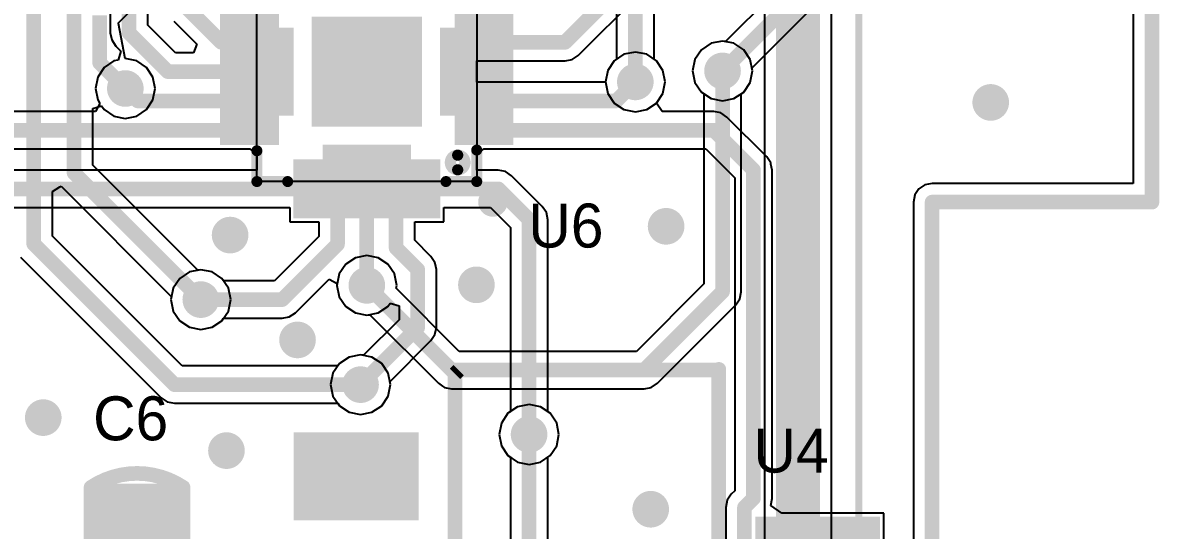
# Model space of a CAD drawing. Extents: x 10.58 to 11.54, y 9.91 to 15.27.
# Drawn here: x 10.928 to 11.539, y 12.465 to 12.738 of the extents above; entities that cross this region are included whole.
import ezdxf

# ---------------------------------------------------------------- set-up
doc = ezdxf.new("R2010")
doc.units = 0
doc.layers.get('0').update_dxf_attribs({"linetype": 'CONTINUOUS'})
for name, color, linetype in [('BOTTOMLAYER', 5, 'CONTINUOUS'), ('KEEPOUTLAYER', 6, 'CONTINUOUS'), ('MULTILAYER', 9, 'CONTINUOUS'), ('TOPLAYER', 1, 'CONTINUOUS'), ('TOPOVERLAY', 2, 'CONTINUOUS'), ('TOPPASTE', 8, 'CONTINUOUS'), ('TOPSOLDER', 216, 'CONTINUOUS'), ('VIAHOLELAYER', 16, 'CONTINUOUS')]:
    doc.layers.add(name, color=color, linetype=linetype)

# ---------------------------------------------------------------- blocks, each defined once
blk = doc.blocks.new('QFN_20_0_4___2')
at = {"layer": 'TOPLAYER'}
for points in [[(-0.027559, 0.051181), (-0.027559, 0.074803), (-0.035433, 0.051181), (-0.035433, 0.074803)], [(-0.011811, 0.043307), (-0.011811, 0.074803), (-0.019685, 0.043307), (-0.019685, 0.074803)], [(0.003937, 0.043307), (0.003937, 0.074803), (-0.003937, 0.043307), (-0.003937, 0.074803)], [(0.019685, 0.043307), (0.019685, 0.074803), (0.011811, 0.043307), (0.011811, 0.074803)], [(0.035433, 0.051181), (0.035433, 0.074803), (0.027559, 0.051181), (0.027559, 0.074803)], [(-0.074803, 0.027559), (-0.051181, 0.027559), (-0.074803, 0.035433), (-0.051181, 0.035433)], [(0.051181, 0.027559), (0.074803, 0.027559), (0.051181, 0.035433), (0.074803, 0.035433)], [(-0.02559, -0.02559), (0.02559, -0.02559), (-0.02559, 0.02559), (0.02559, 0.02559)], [(-0.074803, 0.011811), (-0.043307, 0.011811), (-0.074803, 0.019685), (-0.043307, 0.019685)], [(0.043307, 0.011811), (0.074803, 0.011811), (0.043307, 0.019685), (0.074803, 0.019685)], [(-0.074803, -0.003937), (-0.043307, -0.003937), (-0.074803, 0.003937), (-0.043307, 0.003937)], [(0.043307, -0.003937), (0.074803, -0.003937), (0.043307, 0.003937), (0.074803, 0.003937)], [(-0.074803, -0.019685), (-0.043307, -0.019685), (-0.074803, -0.011811), (-0.043307, -0.011811)], [(0.043307, -0.019685), (0.074803, -0.019685), (0.043307, -0.011811), (0.074803, -0.011811)], [(-0.074803, -0.035433), (-0.051181, -0.035433), (-0.074803, -0.027559), (-0.051181, -0.027559)], [(0.051181, -0.035433), (0.074803, -0.035433), (0.051181, -0.027559), (0.074803, -0.027559)], [(-0.011811, -0.074803), (-0.011811, -0.043307), (-0.019685, -0.074803), (-0.019685, -0.043307)], [(0.003937, -0.074803), (0.003937, -0.043307), (-0.003937, -0.074803), (-0.003937, -0.043307)], [(0.019685, -0.074803), (0.019685, -0.043307), (0.011811, -0.074803), (0.011811, -0.043307)], [(-0.027559, -0.074803), (-0.027559, -0.051181), (-0.035433, -0.074803), (-0.035433, -0.051181)], [(0.035433, -0.074803), (0.035433, -0.051181), (0.027559, -0.074803), (0.027559, -0.051181)]]:
    blk.add_solid(points, dxfattribs=at)
at = {"layer": 'TOPOVERLAY'}
for points, const_width in [([(-0.060532, 0.059055, 1), (-0.057579, 0.059055, 1)], 0.002953), ([(-0.060532, 0.059055, 1), (-0.057579, 0.059055, 1)], 0.002953), ([(-0.043996, 0.059055, 1), (-0.041043, 0.059055, 1)], 0.002953), ([(0.041043, 0.059055, 1), (0.043996, 0.059055, 1)], 0.002953), ([(0.057579, 0.059055, 1), (0.060532, 0.059055, 1)], 0.002953), ([(0.057579, 0.059055, 1), (0.060532, 0.059055, 1)], 0.002953), ([(-0.060532, 0.04252, 1), (-0.057579, 0.04252, 1)], 0.002953), ([(0.057579, 0.04252, 1), (0.060532, 0.04252, 1)], 0.002953), ([(-0.060532, -0.04252, 1), (-0.057579, -0.04252, 1)], 0.002953), ([(-0.044882, -0.048819, 1), (-0.052756, -0.048819, 1)], 0.006), ([(0.057579, -0.04252, 1), (0.060532, -0.04252, 1)], 0.002953), ([(-0.054256, -0.048819, 1), (-0.051256, -0.048819, 1)], 0.003), ([(-0.046382, -0.048819, 1), (-0.043382, -0.048819, 1)], 0.003), ([(-0.066142, -0.067716, 1), (-0.074016, -0.067716, 1)], 0.007874), ([(-0.060532, -0.059055, 1), (-0.057579, -0.059055, 1)], 0.002953), ([(-0.060532, -0.059055, 1), (-0.057579, -0.059055, 1)], 0.002953), ([(-0.043602, -0.059055, 1), (-0.04065, -0.059055, 1)], 0.002953), ([(0.041043, -0.059055, 1), (0.043996, -0.059055, 1)], 0.002953), ([(0.057579, -0.059055, 1), (0.060532, -0.059055, 1)], 0.002953), ([(0.057579, -0.059055, 1), (0.060532, -0.059055, 1)], 0.002953), ([(-0.075984, -0.067716, 1), (-0.072047, -0.067716, 1)], 0.003937), ([(-0.06811, -0.067716, 1), (-0.064173, -0.067716, 1)], 0.003937)]:
    blk.add_lwpolyline(points, format="xyb", close=True, dxfattribs=dict(at, const_width=const_width))
at = {"layer": 'TOPOVERLAY', "const_width": 0.005906}
for points in [[(-0.059055, 0.059055), (-0.04252, 0.059055)], [(-0.059055, 0.059055), (-0.059055, 0.04252)], [(0.04252, 0.059055), (0.059055, 0.059055)], [(0.059055, 0.059055), (0.059055, 0.04252)], [(-0.059055, -0.04252), (-0.059055, -0.059055)], [(0.059055, -0.04252), (0.059055, -0.059055)], [(-0.059055, -0.059055), (-0.042126, -0.059055)], [(0.04252, -0.059055), (0.059055, -0.059055)]]:
    blk.add_lwpolyline(points, dxfattribs=at)
at = {"layer": 'TOPPASTE'}
for points in [[(-0.027559, 0.051181), (-0.027559, 0.074803), (-0.035433, 0.051181), (-0.035433, 0.074803)], [(-0.011811, 0.043307), (-0.011811, 0.074803), (-0.019685, 0.043307), (-0.019685, 0.074803)], [(0.003937, 0.043307), (0.003937, 0.074803), (-0.003937, 0.043307), (-0.003937, 0.074803)], [(0.019685, 0.043307), (0.019685, 0.074803), (0.011811, 0.043307), (0.011811, 0.074803)], [(0.035433, 0.051181), (0.035433, 0.074803), (0.027559, 0.051181), (0.027559, 0.074803)], [(-0.074803, 0.027559), (-0.051181, 0.027559), (-0.074803, 0.035433), (-0.051181, 0.035433)], [(0.051181, 0.027559), (0.074803, 0.027559), (0.051181, 0.035433), (0.074803, 0.035433)], [(-0.02559, -0.02559), (0.02559, -0.02559), (-0.02559, 0.02559), (0.02559, 0.02559)], [(-0.074803, 0.011811), (-0.043307, 0.011811), (-0.074803, 0.019685), (-0.043307, 0.019685)], [(0.043307, 0.011811), (0.074803, 0.011811), (0.043307, 0.019685), (0.074803, 0.019685)], [(-0.074803, -0.003937), (-0.043307, -0.003937), (-0.074803, 0.003937), (-0.043307, 0.003937)], [(0.043307, -0.003937), (0.074803, -0.003937), (0.043307, 0.003937), (0.074803, 0.003937)], [(-0.074803, -0.019685), (-0.043307, -0.019685), (-0.074803, -0.011811), (-0.043307, -0.011811)], [(0.043307, -0.019685), (0.074803, -0.019685), (0.043307, -0.011811), (0.074803, -0.011811)], [(-0.074803, -0.035433), (-0.051181, -0.035433), (-0.074803, -0.027559), (-0.051181, -0.027559)], [(0.051181, -0.035433), (0.074803, -0.035433), (0.051181, -0.027559), (0.074803, -0.027559)], [(-0.011811, -0.074803), (-0.011811, -0.043307), (-0.019685, -0.074803), (-0.019685, -0.043307)], [(0.003937, -0.074803), (0.003937, -0.043307), (-0.003937, -0.074803), (-0.003937, -0.043307)], [(0.019685, -0.074803), (0.019685, -0.043307), (0.011811, -0.074803), (0.011811, -0.043307)], [(-0.027559, -0.074803), (-0.027559, -0.051181), (-0.035433, -0.074803), (-0.035433, -0.051181)], [(0.035433, -0.074803), (0.035433, -0.051181), (0.027559, -0.074803), (0.027559, -0.051181)]]:
    blk.add_solid(points, dxfattribs=at)
at = {"layer": 'TOPSOLDER'}
for points in [[(-0.023559, 0.047181), (-0.023559, 0.078803), (-0.039433, 0.047181), (-0.039433, 0.078803)], [(-0.007811, 0.039307), (-0.007811, 0.078803), (-0.023685, 0.039307), (-0.023685, 0.078803)], [(0.007937, 0.039307), (0.007937, 0.078803), (-0.007937, 0.039307), (-0.007937, 0.078803)], [(0.023685, 0.039307), (0.023685, 0.078803), (0.007811, 0.039307), (0.007811, 0.078803)], [(0.039433, 0.047181), (0.039433, 0.078803), (0.023559, 0.047181), (0.023559, 0.078803)], [(-0.078803, 0.023559), (-0.047181, 0.023559), (-0.078803, 0.039433), (-0.047181, 0.039433)], [(0.047181, 0.023559), (0.078803, 0.023559), (0.047181, 0.039433), (0.078803, 0.039433)], [(-0.02959, -0.02959), (0.02959, -0.02959), (-0.02959, 0.02959), (0.02959, 0.02959)], [(-0.078803, 0.007811), (-0.039307, 0.007811), (-0.078803, 0.023685), (-0.039307, 0.023685)], [(0.039307, 0.007811), (0.078803, 0.007811), (0.039307, 0.023685), (0.078803, 0.023685)], [(-0.078803, -0.007937), (-0.039307, -0.007937), (-0.078803, 0.007937), (-0.039307, 0.007937)], [(0.039307, -0.007937), (0.078803, -0.007937), (0.039307, 0.007937), (0.078803, 0.007937)], [(-0.078803, -0.023685), (-0.039307, -0.023685), (-0.078803, -0.007811), (-0.039307, -0.007811)], [(0.039307, -0.023685), (0.078803, -0.023685), (0.039307, -0.007811), (0.078803, -0.007811)], [(-0.078803, -0.039433), (-0.047181, -0.039433), (-0.078803, -0.023559), (-0.047181, -0.023559)], [(0.047181, -0.039433), (0.078803, -0.039433), (0.047181, -0.023559), (0.078803, -0.023559)], [(-0.007811, -0.078803), (-0.007811, -0.039307), (-0.023685, -0.078803), (-0.023685, -0.039307)], [(0.007937, -0.078803), (0.007937, -0.039307), (-0.007937, -0.078803), (-0.007937, -0.039307)], [(0.023685, -0.078803), (0.023685, -0.039307), (0.007811, -0.078803), (0.007811, -0.039307)], [(-0.023559, -0.078803), (-0.023559, -0.047181), (-0.039433, -0.078803), (-0.039433, -0.047181)], [(0.039433, -0.078803), (0.039433, -0.047181), (0.023559, -0.078803), (0.023559, -0.047181)]]:
    blk.add_solid(points, dxfattribs=at)
blk = doc.blocks.new('SOT_223_4')
at = {"layer": 'TOPLAYER'}
for points in [[(-0.064961, 0.153543), (-0.064961, 0.094488), (0.064961, 0.153543), (0.064961, 0.094488)], [(-0.110236, -0.094488), (-0.110236, -0.153543), (-0.070866, -0.094488), (-0.070866, -0.153543)], [(-0.019685, -0.094488), (-0.019685, -0.153543), (0.019685, -0.094488), (0.019685, -0.153543)], [(0.070866, -0.094488), (0.070866, -0.153543), (0.110236, -0.094488), (0.110236, -0.153543)]]:
    blk.add_solid(points, dxfattribs=at)
at = {"layer": 'TOPOVERLAY', "const_width": 0.007874}
for points in [[(0, 0.070866), (-0.148032, 0.070866)], [(-0.147638, -0.068898), (-0.147638, 0.070472)], [(0.143701, 0.070866), (-0.011417, 0.070866)], [(0.145669, -0.070866), (0.145669, 0.070472)], [(-0.145669, -0.070866), (-0.147638, -0.068898)], [(0.145669, -0.070866), (-0.145669, -0.070866)]]:
    blk.add_lwpolyline(points, dxfattribs=at)
at = {"layer": 'TOPOVERLAY', "const_width": 0.003937}
for points in [[(-0.15, 0.070866, 1), (-0.146063, 0.070866, 1)], [(-0.149606, 0.070472, 1), (-0.145669, 0.070472, 1)], [(-0.013386, 0.070866, 1), (-0.009449, 0.070866, 1)], [(-0.001969, 0.070866, 1), (0.001969, 0.070866, 1)], [(0.141732, 0.070866, 1), (0.145669, 0.070866, 1)], [(0.143701, 0.070472, 1), (0.147638, 0.070472, 1)], [(-0.149606, -0.068898, 1), (-0.145669, -0.068898, 1)], [(-0.149606, -0.068898, 1), (-0.145669, -0.068898, 1)], [(-0.147638, -0.070866, 1), (-0.143701, -0.070866, 1)], [(-0.147638, -0.070866, 1), (-0.143701, -0.070866, 1)], [(0.143701, -0.070866, 1), (0.147638, -0.070866, 1)], [(0.143701, -0.070866, 1), (0.147638, -0.070866, 1)]]:
    blk.add_lwpolyline(points, format="xyb", close=True, dxfattribs=at)
at = {"layer": 'TOPPASTE'}
for points in [[(-0.064961, 0.153543), (-0.064961, 0.094488), (0.064961, 0.153543), (0.064961, 0.094488)], [(-0.110236, -0.094488), (-0.110236, -0.153543), (-0.070866, -0.094488), (-0.070866, -0.153543)], [(-0.019685, -0.094488), (-0.019685, -0.153543), (0.019685, -0.094488), (0.019685, -0.153543)], [(0.070866, -0.094488), (0.070866, -0.153543), (0.110236, -0.094488), (0.110236, -0.153543)]]:
    blk.add_solid(points, dxfattribs=at)
at = {"layer": 'TOPSOLDER'}
for points in [[(-0.068961, 0.157543), (-0.068961, 0.090488), (0.068961, 0.157543), (0.068961, 0.090488)], [(-0.114236, -0.090488), (-0.114236, -0.157543), (-0.066866, -0.090488), (-0.066866, -0.157543)], [(-0.023685, -0.090488), (-0.023685, -0.157543), (0.023685, -0.090488), (0.023685, -0.157543)], [(0.066866, -0.090488), (0.066866, -0.157543), (0.114236, -0.090488), (0.114236, -0.157543)]]:
    blk.add_solid(points, dxfattribs=at)
blk = doc.blocks.new('C_0603_45')
at = {"layer": 'TOPLAYER'}
for points in [[(-0.017717, -0.019685), (-0.017717, 0.019685), (-0.049213, -0.019685), (-0.049213, 0.019685)], [(0.049213, -0.019685), (0.049213, 0.019685), (0.017717, -0.019685), (0.017717, 0.019685)]]:
    blk.add_solid(points, dxfattribs=at)
at = {"layer": 'TOPOVERLAY', "const_width": 0.007874}
for points in [[(-0.051181, -0.024708, -0.302775), (-0.051181, 0.024708)], [(0.051181, 0.024708, -0.302775), (0.051181, -0.024708)]]:
    blk.add_lwpolyline(points, format="xyb", dxfattribs=at)
at = {"layer": 'TOPOVERLAY', "const_width": 0.003937}
for points in [[(-0.05315, 0.024708, 1), (-0.049213, 0.024708, 1)], [(-0.05315, 0.024708, 1), (-0.049213, 0.024708, 1)], [(-0.01378, 0.024708, 1), (-0.009843, 0.024708, 1)], [(0.009843, 0.024708, 1), (0.01378, 0.024708, 1)], [(0.049213, 0.024708, 1), (0.05315, 0.024708, 1)], [(0.049213, 0.024708, 1), (0.05315, 0.024708, 1)], [(-0.05315, -0.024708, 1), (-0.049213, -0.024708, 1)], [(-0.05315, -0.024708, 1), (-0.049213, -0.024708, 1)], [(-0.01378, -0.024708, 1), (-0.009843, -0.024708, 1)], [(0.009843, -0.024708, 1), (0.01378, -0.024708, 1)], [(0.049213, -0.024708, 1), (0.05315, -0.024708, 1)], [(0.049213, -0.024708, 1), (0.05315, -0.024708, 1)]]:
    blk.add_lwpolyline(points, format="xyb", close=True, dxfattribs=at)
at = {"layer": 'TOPOVERLAY', "const_width": 0.007874}
for points in [[(-0.011811, 0.024708), (-0.051181, 0.024708)], [(0.051181, 0.024708), (0.011811, 0.024708)], [(-0.011811, -0.024708), (-0.051181, -0.024708)], [(0.051181, -0.024708), (0.011811, -0.024708)]]:
    blk.add_lwpolyline(points, dxfattribs=at)
at = {"layer": 'TOPPASTE'}
for points in [[(-0.017717, -0.019685), (-0.017717, 0.019685), (-0.049213, -0.019685), (-0.049213, 0.019685)], [(0.049213, -0.019685), (0.049213, 0.019685), (0.017717, -0.019685), (0.017717, 0.019685)]]:
    blk.add_solid(points, dxfattribs=at)
at = {"layer": 'TOPSOLDER'}
for points in [[(-0.013717, -0.023685), (-0.013717, 0.023685), (-0.053213, -0.023685), (-0.053213, 0.023685)], [(0.053213, -0.023685), (0.053213, 0.023685), (0.013717, -0.023685), (0.013717, 0.023685)]]:
    blk.add_solid(points, dxfattribs=at)

msp = doc.modelspace()

# ---------------------------------------------------------------- linework, layer by layer
at = {"layer": 'BOTTOMLAYER'}
for p, q in [((11.525096, 14.637282), (11.525096, 12.651505)), ((11.326909, 12.893566), (11.326909, 12.349487)), ((11.363037, 12.299345), (11.363037, 12.893566)), ((11.247536, 12.835142), (11.247536, 12.718272)), ((11.267607, 12.718272), (11.267607, 12.835142)), ((10.979811, 12.737708), (10.994799, 12.752695)), ((10.979811, 12.737378), (10.979811, 12.737708)), ((10.983556, 12.718551), (10.979811, 12.737378)), ((11.298277, 12.726777), (11.293068, 12.723297)), ((11.304422, 12.728), (11.298277, 12.726777)), ((11.310566, 12.726777), (11.304422, 12.728)), ((11.315776, 12.723297), (11.310566, 12.726777)), ((11.293068, 12.723297), (11.289587, 12.718088)), ((11.319256, 12.718088), (11.315776, 12.723297)), ((10.9897, 12.717329), (10.983556, 12.718551)), ((10.994909, 12.713848), (10.9897, 12.717329)), ((10.99839, 12.708639), (10.994909, 12.713848)), ((11.246218, 12.717391), (11.242737, 12.712182)), ((11.247536, 12.718272), (11.246218, 12.717391)), ((11.268925, 12.717391), (11.267607, 12.718272)), ((11.272406, 12.712182), (11.268925, 12.717391)), ((11.289587, 12.718088), (11.288365, 12.711943)), ((11.320478, 12.711943), (11.319256, 12.718088)), ((10.999612, 12.702494), (10.99839, 12.708639)), ((11.242737, 12.712182), (11.241515, 12.706038)), ((11.273628, 12.706038), (11.272406, 12.712182)), ((11.288365, 12.711943), (11.289587, 12.705799)), ((11.319256, 12.705799), (11.320478, 12.711943)), ((10.99839, 12.69635), (10.999612, 12.702494)), ((11.241515, 12.706038), (11.242737, 12.699893)), ((11.272406, 12.699893), (11.273628, 12.706038)), ((11.289587, 12.705799), (11.293068, 12.700589)), ((11.315776, 12.700589), (11.319256, 12.705799)), ((10.994909, 12.691141), (10.99839, 12.69635)), ((11.242737, 12.699893), (11.246218, 12.694684)), ((11.268925, 12.694684), (11.272406, 12.699893)), ((11.293068, 12.700589), (11.294386, 12.699708)), ((11.294386, 12.699708), (11.294386, 12.597521)), ((11.314457, 12.699708), (11.315776, 12.700589)), ((11.314457, 12.593364), (11.314457, 12.699708)), ((10.966032, 12.691762), (10.970817, 12.693214)), ((10.966032, 12.661375), (10.966032, 12.691762)), ((10.970817, 12.693214), (10.972202, 12.691141)), ((10.972202, 12.691141), (10.977411, 12.68766)), ((10.9897, 12.68766), (10.994909, 12.691141)), ((11.246218, 12.694684), (11.251427, 12.691203)), ((11.251427, 12.691203), (11.257571, 12.689981)), ((11.257571, 12.689981), (11.263716, 12.691203)), ((11.263716, 12.691203), (11.268925, 12.694684)), ((10.977411, 12.68766), (10.983556, 12.686438)), ((10.983556, 12.686438), (10.9897, 12.68766)), ((11.022552, 12.604856), (10.966032, 12.661375)), ((10.944378, 12.647101), (10.94836, 12.649761)), ((10.944378, 12.623186), (10.944378, 12.647101)), ((10.94836, 12.649761), (10.948998, 12.650025)), ((10.948998, 12.650025), (11.00836, 12.590664)), ((11.409925, 12.648565), (11.407749, 12.64531)), ((11.41318, 12.650741), (11.409925, 12.648565)), ((11.417021, 12.651505), (11.41318, 12.650741)), ((11.525096, 12.651505), (11.417021, 12.651505)), ((11.407749, 12.64531), (11.406985, 12.641469)), ((11.406985, 12.641469), (11.406985, 10.706622)), ((11.01409, 12.553475), (10.944378, 12.623186)), ((10.927247, 12.611934), (11.002838, 12.536343)), ((11.107159, 12.611596), (11.10195, 12.608116)), ((11.113304, 12.612819), (11.107159, 12.611596)), ((11.119448, 12.611596), (11.113304, 12.612819)), ((11.124657, 12.608116), (11.119448, 12.611596)), ((11.024107, 12.605165), (11.022552, 12.604856)), ((11.030251, 12.603943), (11.024107, 12.605165)), ((11.03546, 12.600462), (11.030251, 12.603943)), ((11.10195, 12.608116), (11.098469, 12.602907)), ((11.128138, 12.602907), (11.124657, 12.608116)), ((11.038941, 12.595253), (11.03546, 12.600462)), ((11.098469, 12.602907), (11.097247, 12.596762)), ((11.12936, 12.596762), (11.128138, 12.602907)), ((11.294386, 12.597521), (11.258139, 12.561274)), ((11.040163, 12.589109), (11.038941, 12.595253)), ((11.097247, 12.596762), (11.098469, 12.590618)), ((11.129051, 12.595207), (11.12936, 12.596762)), ((11.162984, 12.561274), (11.129051, 12.595207)), ((11.313693, 12.589524), (11.314457, 12.593364)), ((11.314457, 12.593364), (11.314457, 12.593364)), ((11.314457, 12.593364), (11.314457, 12.593364)), ((11.314457, 12.593364), (11.314457, 12.593364)), ((11.00836, 12.590664), (11.00805, 12.589109)), ((11.00805, 12.589109), (11.009272, 12.582964)), ((11.038941, 12.582964), (11.040163, 12.589109)), ((11.098469, 12.590618), (11.10195, 12.585408)), ((11.10195, 12.585408), (11.107159, 12.581928)), ((11.269392, 12.544142), (11.311518, 12.586268)), ((11.311518, 12.586268), (11.313693, 12.589524)), ((11.009272, 12.582964), (11.012753, 12.577755)), ((11.03546, 12.577755), (11.038941, 12.582964)), ((11.107159, 12.581928), (11.113304, 12.580706)), ((11.113304, 12.580706), (11.114859, 12.581015)), ((11.114859, 12.581015), (11.151731, 12.544142)), ((11.012753, 12.577755), (11.017962, 12.574274)), ((11.017962, 12.574274), (11.024107, 12.573052)), ((11.024107, 12.573052), (11.030251, 12.574274)), ((11.030251, 12.574274), (11.03546, 12.577755)), ((11.258139, 12.561274), (11.162984, 12.561274)), ((11.09858, 12.554793), (11.097699, 12.553475)), ((11.103789, 12.558274), (11.09858, 12.554793)), ((11.109934, 12.559496), (11.103789, 12.558274)), ((11.116078, 12.558274), (11.109934, 12.559496)), ((11.121287, 12.554793), (11.116078, 12.558274)), ((11.124768, 12.549584), (11.121287, 12.554793)), ((11.097699, 12.553475), (11.01409, 12.553475)), ((11.12599, 12.543439), (11.124768, 12.549584)), ((11.124768, 12.537295), (11.12599, 12.543439)), ((11.151731, 12.544142), (11.153907, 12.542689)), ((11.153907, 12.542689), (11.154987, 12.541967)), ((11.266136, 12.541967), (11.269392, 12.544142)), ((11.002838, 12.536343), (11.006093, 12.534168)), ((11.121287, 12.532086), (11.124768, 12.537295)), ((11.154987, 12.541967), (11.158827, 12.541203)), ((11.158827, 12.541203), (11.262296, 12.541203)), ((11.262296, 12.541203), (11.266136, 12.541967)), ((11.006093, 12.534168), (11.009934, 12.533404)), ((11.009934, 12.533404), (11.097699, 12.533404)), ((11.097699, 12.533404), (11.09858, 12.532086)), ((11.09858, 12.532086), (11.103789, 12.528605)), ((11.116078, 12.528605), (11.121287, 12.532086)), ((11.19434, 12.531502), (11.189131, 12.528021)), ((11.200485, 12.532724), (11.19434, 12.531502)), ((11.206629, 12.531502), (11.200485, 12.532724)), ((11.211839, 12.528021), (11.206629, 12.531502)), ((11.103789, 12.528605), (11.109934, 12.527383)), ((11.109934, 12.527383), (11.116078, 12.528605)), ((11.189131, 12.528021), (11.18565, 12.522812)), ((11.215319, 12.522812), (11.211839, 12.528021)), ((11.18565, 12.522812), (11.184428, 12.516668)), ((11.216541, 12.516668), (11.215319, 12.522812)), ((11.184428, 12.516668), (11.18565, 12.510523)), ((11.215319, 12.510523), (11.216541, 12.516668)), ((11.18565, 12.510523), (11.189131, 12.505314)), ((11.211839, 12.505314), (11.215319, 12.510523)), ((11.189131, 12.505314), (11.190449, 12.504433)), ((11.190449, 12.504433), (11.190449, 12.359975)), ((11.21052, 12.504433), (11.211839, 12.505314)), ((11.21052, 12.364131), (11.21052, 12.504433))]:
    msp.add_line(p, q, dxfattribs=at)
for points, const_width in [([(10.934343, 12.61903), (10.934343, 14.439108)], 0.007874), ([(10.955997, 12.657219), (10.955997, 13.673754)], 0.007874), ([(11.344973, 12.299345), (11.344973, 12.905507)], 0.023622), ([(11.257571, 12.706038), (11.257571, 12.847376)], 0.007874), ([(10.969776, 12.716274), (10.969776, 12.741864)], 0.007874), ([(10.969776, 12.716274), (10.983556, 12.702494)], 0.007874), ([(11.304422, 12.593364), (11.304422, 12.711943)], 0.007874), ([(10.955997, 12.657219), (11.024107, 12.589109)], 0.007874), ([(10.934343, 12.61903), (11.009934, 12.543439)], 0.007874), ([(11.113304, 12.596762), (11.158827, 12.551238)], 0.007874), ([(11.262296, 12.551238), (11.304422, 12.593364)], 0.007874), ([(11.158827, 12.551238), (11.262296, 12.551238)], 0.007874), ([(11.009934, 12.543439), (11.109934, 12.543439)], 0.007874), ([(11.200485, 12.359975), (11.200485, 12.516668)], 0.007874)]:
    msp.add_lwpolyline(points, dxfattribs=dict(at, const_width=const_width))
for points, const_width in [([(11.094776, 12.724935, 1), (11.104619, 12.724935, 1)], 0.009843), ([(11.120367, 12.724935, 1), (11.130209, 12.724935, 1)], 0.009843), ([(10.967808, 12.716274, 1), (10.971745, 12.716274, 1)], 0.003937), ([(10.967808, 12.716274, 1), (10.971745, 12.716274, 1)], 0.003937), ([(11.299501, 12.711943, 1), (11.309343, 12.711943, 1)], 0.009843), ([(11.25265, 12.706038, 1), (11.262493, 12.706038, 1)], 0.009843), ([(11.302453, 12.711943, 1), (11.30639, 12.711943, 1)], 0.003937), ([(10.978635, 12.702494, 1), (10.988477, 12.702494, 1)], 0.009843), ([(11.094776, 12.698164, 1), (11.104619, 12.698164, 1)], 0.009843), ([(11.120367, 12.698164, 1), (11.130209, 12.698164, 1)], 0.009843), ([(11.255603, 12.706038, 1), (11.25954, 12.706038, 1)], 0.003937), ([(10.981587, 12.702494, 1), (10.985524, 12.702494, 1)], 0.003937), ([(11.443595, 12.695014, 1), (11.453437, 12.695014, 1)], 0.009843), ([(10.954028, 12.657219, 1), (10.957965, 12.657219, 1)], 0.003937), ([(10.954028, 12.657219, 1), (10.957965, 12.657219, 1)], 0.003937), ([(11.269186, 12.628479, 1), (11.279028, 12.628479, 1)], 0.009843), ([(11.034934, 12.623754, 1), (11.044776, 12.623754, 1)], 0.009843), ([(10.932375, 12.61903, 1), (10.936312, 12.61903, 1)], 0.003937), ([(10.932375, 12.61903, 1), (10.936312, 12.61903, 1)], 0.003937), ([(11.108382, 12.596762, 1), (11.118225, 12.596762, 1)], 0.009843), ([(11.167276, 12.597042, 1), (11.177119, 12.597042, 1)], 0.009843), ([(11.019186, 12.589109, 1), (11.029028, 12.589109, 1)], 0.009843), ([(11.111335, 12.596762, 1), (11.115272, 12.596762, 1)], 0.003937), ([(11.022138, 12.589109, 1), (11.026075, 12.589109, 1)], 0.003937), ([(11.302453, 12.593364, 1), (11.30639, 12.593364, 1)], 0.003937), ([(11.302453, 12.593364, 1), (11.30639, 12.593364, 1)], 0.003937), ([(11.071154, 12.567455, 1), (11.080996, 12.567455, 1)], 0.009843), ([(11.156859, 12.551238, 1), (11.160796, 12.551238, 1)], 0.003937), ([(11.156859, 12.551238, 1), (11.160796, 12.551238, 1)], 0.003937), ([(11.260327, 12.551238, 1), (11.264264, 12.551238, 1)], 0.003937), ([(11.260327, 12.551238, 1), (11.264264, 12.551238, 1)], 0.003937), ([(11.105012, 12.543439, 1), (11.114855, 12.543439, 1)], 0.009843), ([(11.007965, 12.543439, 1), (11.011902, 12.543439, 1)], 0.003937), ([(11.007965, 12.543439, 1), (11.011902, 12.543439, 1)], 0.003937), ([(11.107965, 12.543439, 1), (11.111902, 12.543439, 1)], 0.003937), ([(10.93454, 12.525723, 1), (10.944382, 12.525723, 1)], 0.009843), ([(11.195564, 12.516668, 1), (11.205406, 12.516668, 1)], 0.009843), ([(11.198516, 12.516668, 1), (11.202453, 12.516668, 1)], 0.003937), ([(11.032965, 12.508006, 1), (11.042808, 12.508006, 1)], 0.009843), ([(11.260918, 12.47651, 1), (11.27076, 12.47651, 1)], 0.009843)]:
    msp.add_lwpolyline(points, format="xyb", close=True, dxfattribs=dict(at, const_width=const_width))
at = {"layer": 'KEEPOUTLAYER', "const_width": 0.007874}
for points in [[(11.535131, 12.641469), (11.535131, 15.102101)], [(11.417021, 10.696586), (11.417021, 12.641469)], [(11.417021, 12.641469), (11.535131, 12.641469)]]:
    msp.add_lwpolyline(points, dxfattribs=at)
at = {"layer": 'KEEPOUTLAYER', "const_width": 0.003937}
for points in [[(11.415052, 12.641469, 1), (11.418989, 12.641469, 1)], [(11.415052, 12.641469, 1), (11.418989, 12.641469, 1)], [(11.533162, 12.641469, 1), (11.537099, 12.641469, 1)], [(11.533162, 12.641469, 1), (11.537099, 12.641469, 1)]]:
    msp.add_lwpolyline(points, format="xyb", close=True, dxfattribs=at)
at = {"layer": 'MULTILAYER', "const_width": 0.009843}
for points in [[(11.094776, 12.724935, 1), (11.104619, 12.724935, 1)], [(11.120367, 12.724935, 1), (11.130209, 12.724935, 1)], [(11.299501, 12.711943, 1), (11.309343, 12.711943, 1)], [(11.25265, 12.706038, 1), (11.262493, 12.706038, 1)], [(10.978635, 12.702494, 1), (10.988477, 12.702494, 1)], [(11.094776, 12.698164, 1), (11.104619, 12.698164, 1)], [(11.120367, 12.698164, 1), (11.130209, 12.698164, 1)], [(11.443595, 12.695014, 1), (11.453437, 12.695014, 1)], [(11.269186, 12.628479, 1), (11.279028, 12.628479, 1)], [(11.034934, 12.623754, 1), (11.044776, 12.623754, 1)], [(11.108382, 12.596762, 1), (11.118225, 12.596762, 1)], [(11.167276, 12.597042, 1), (11.177119, 12.597042, 1)], [(11.019186, 12.589109, 1), (11.029028, 12.589109, 1)], [(11.071154, 12.567455, 1), (11.080996, 12.567455, 1)], [(11.105012, 12.543439, 1), (11.114855, 12.543439, 1)], [(10.93454, 12.525723, 1), (10.944382, 12.525723, 1)], [(11.195564, 12.516668, 1), (11.205406, 12.516668, 1)], [(11.032965, 12.508006, 1), (11.042808, 12.508006, 1)], [(11.260918, 12.47651, 1), (11.27076, 12.47651, 1)]]:
    msp.add_lwpolyline(points, format="xyb", close=True, dxfattribs=at)
at = {"layer": 'TOPLAYER'}
for p, q in [((11.525096, 14.637282), (11.525096, 12.651505)), ((11.226893, 12.720222), (11.369602, 12.862931)), ((10.975489, 12.822937), (10.975489, 12.732416)), ((10.99556, 12.736572), (10.99556, 12.822937)), ((11.390843, 12.812556), (11.305977, 12.72769)), ((11.320169, 12.713498), (11.407974, 12.801304)), ((11.054248, 12.652515), (11.054248, 12.770625)), ((11.172359, 12.770625), (11.172359, 12.652515)), ((11.009531, 12.738705), (11.022011, 12.726225)), ((10.975489, 12.732416), (10.976253, 12.728575)), ((11.010527, 12.721605), (10.99556, 12.736572)), ((10.976253, 12.728575), (10.978428, 12.725319)), ((11.022011, 12.726225), (11.020098, 12.721605)), ((11.298277, 12.726777), (11.293068, 12.723297)), ((11.304422, 12.728), (11.298277, 12.726777)), ((11.305977, 12.72769), (11.304422, 12.728)), ((10.978428, 12.725319), (10.981174, 12.722573)), ((10.981174, 12.722573), (10.979723, 12.717788)), ((11.020098, 12.721605), (11.010527, 12.721605)), ((11.223637, 12.718046), (11.226893, 12.720222)), ((11.251427, 12.720872), (11.246218, 12.717391)), ((11.257571, 12.722094), (11.251427, 12.720872)), ((11.263716, 12.720872), (11.257571, 12.722094)), ((11.268925, 12.717391), (11.263716, 12.720872)), ((11.293068, 12.723297), (11.289587, 12.718088)), ((10.972202, 12.713848), (10.968721, 12.708639)), ((10.977411, 12.717329), (10.972202, 12.713848)), ((10.979723, 12.717788), (10.977411, 12.717329)), ((11.172359, 12.705857), (11.172359, 12.717283)), ((11.172359, 12.717283), (11.219797, 12.717283)), ((11.219797, 12.717283), (11.223637, 12.718046)), ((11.246218, 12.717391), (11.242737, 12.712182)), ((11.272406, 12.712182), (11.268925, 12.717391)), ((11.289587, 12.718088), (11.288365, 12.711943)), ((11.320478, 12.711943), (11.320169, 12.713498)), ((10.968721, 12.708639), (10.967499, 12.702494)), ((11.242737, 12.712182), (11.241515, 12.706038)), ((11.273628, 12.706038), (11.272406, 12.712182)), ((11.288365, 12.711943), (11.289587, 12.705799)), ((11.319256, 12.705799), (11.320478, 12.711943)), ((10.967499, 12.702494), (10.968721, 12.69635)), ((11.241367, 12.705857), (11.172359, 12.705857)), ((11.241515, 12.706038), (11.241367, 12.705857)), ((11.272406, 12.699893), (11.273628, 12.706038)), ((11.289587, 12.705799), (11.293068, 12.700589)), ((11.315776, 12.700589), (11.319256, 12.705799)), ((10.968721, 12.69635), (10.969945, 12.694519)), ((11.268925, 12.694684), (11.272406, 12.699893)), ((11.293068, 12.700589), (11.298277, 12.697109)), ((11.298277, 12.697109), (11.304422, 12.695887)), ((11.304422, 12.695887), (11.310566, 12.697109)), ((11.310566, 12.697109), (11.315776, 12.700589)), ((10.967588, 12.690109), (10.909345, 12.690109)), ((10.969945, 12.694519), (10.967588, 12.690109)), ((11.271982, 12.690109), (11.268925, 12.694684)), ((11.299677, 12.690109), (11.271982, 12.690109)), ((11.303517, 12.689345), (11.299677, 12.690109)), ((11.306773, 12.68717), (11.303517, 12.689345)), ((11.328133, 12.66581), (11.306773, 12.68717)), ((10.905189, 12.670039), (11.050311, 12.670039)), ((11.050311, 12.670039), (11.050383, 12.670053)), ((11.050383, 12.670053), (11.054248, 12.666881)), ((11.054248, 12.666881), (11.054248, 12.658613)), ((11.172359, 12.666881), (11.176224, 12.670053)), ((11.172359, 12.658613), (11.172359, 12.666881)), ((11.176224, 12.670053), (11.176296, 12.670039)), ((11.176296, 12.670039), (11.29552, 12.670039)), ((11.29552, 12.670039), (11.311001, 12.654557)), ((11.330308, 12.662554), (11.328133, 12.66581)), ((11.054248, 12.658613), (10.893204, 12.658613)), ((11.183929, 12.658613), (11.172359, 12.658613)), ((11.187769, 12.657849), (11.183929, 12.658613)), ((11.330435, 12.661917), (11.330308, 12.662554)), ((11.331072, 12.658714), (11.330435, 12.661917)), ((11.331072, 12.482303), (11.331072, 12.658714)), ((11.172359, 12.652515), (11.054248, 12.652515)), ((11.191025, 12.655674), (11.187769, 12.657849)), ((11.207581, 12.639118), (11.191025, 12.655674)), ((11.311001, 12.654557), (11.311001, 12.48646)), ((11.409925, 12.648565), (11.407749, 12.64531)), ((11.41318, 12.650741), (11.409925, 12.648565)), ((11.417021, 12.651505), (11.41318, 12.650741)), ((11.525096, 12.651505), (11.417021, 12.651505)), ((11.407749, 12.64531), (11.406985, 12.641469)), ((11.406985, 12.641469), (11.406985, 10.706622)), ((10.889047, 12.638542), (11.071965, 12.638542)), ((11.071965, 12.638542), (11.071965, 12.630861)), ((11.154642, 12.630861), (11.154642, 12.638542)), ((11.154642, 12.638542), (11.179772, 12.638542)), ((11.179772, 12.638542), (11.190449, 12.627865)), ((11.209756, 12.635862), (11.207581, 12.639118)), ((11.21052, 12.632022), (11.209756, 12.635862)), ((11.071965, 12.630861), (11.08752, 12.630861)), ((11.08752, 12.630861), (11.08752, 12.623013)), ((11.139087, 12.620998), (11.139087, 12.630861)), ((11.139087, 12.630861), (11.154642, 12.630861)), ((11.21052, 12.528902), (11.21052, 12.632022)), ((11.21052, 12.632022), (11.21052, 12.632022)), ((11.21052, 12.632022), (11.21052, 12.632022)), ((11.21052, 12.632022), (11.21052, 12.632022)), ((11.21052, 12.632022), (11.21052, 12.632022)), ((11.21052, 12.632022), (11.21052, 12.632022)), ((11.08752, 12.623013), (11.063651, 12.599144)), ((11.190449, 12.627865), (11.190449, 12.528902)), ((11.147738, 12.612346), (11.139087, 12.620998)), ((11.149914, 12.609091), (11.147738, 12.612346)), ((11.017962, 12.603943), (11.012753, 12.600462)), ((11.024107, 12.605165), (11.017962, 12.603943)), ((11.030251, 12.603943), (11.024107, 12.605165)), ((11.03546, 12.600462), (11.030251, 12.603943)), ((11.15004, 12.608453), (11.149914, 12.609091)), ((11.150678, 12.60525), (11.15004, 12.608453)), ((11.150678, 12.574148), (11.150678, 12.60525)), ((11.012753, 12.600462), (11.009272, 12.595253)), ((11.036341, 12.599144), (11.03546, 12.600462)), ((11.063651, 12.599144), (11.036341, 12.599144)), ((11.074904, 12.582012), (11.093043, 12.600152)), ((11.093043, 12.600152), (11.097452, 12.597795)), ((11.097452, 12.597795), (11.097247, 12.596762)), ((11.009272, 12.595253), (11.00805, 12.589109)), ((11.097247, 12.596762), (11.098469, 12.590618)), ((11.00805, 12.589109), (11.009272, 12.582964)), ((11.098469, 12.590618), (11.10195, 12.585408)), ((11.10195, 12.585408), (11.107159, 12.581928)), ((11.119448, 12.581928), (11.124657, 12.585408)), ((11.124657, 12.585408), (11.125822, 12.587152)), ((11.125822, 12.587152), (11.130607, 12.5857)), ((11.130607, 12.5857), (11.130607, 12.578305)), ((11.009272, 12.582964), (11.012753, 12.577755)), ((11.067808, 12.579073), (11.071648, 12.579837)), ((11.071648, 12.579837), (11.074904, 12.582012)), ((11.107159, 12.581928), (11.113304, 12.580706)), ((11.113304, 12.580706), (11.119448, 12.581928)), ((11.012753, 12.577755), (11.017962, 12.574274)), ((11.017962, 12.574274), (11.024107, 12.573052)), ((11.024107, 12.573052), (11.030251, 12.574274)), ((11.030251, 12.574274), (11.03546, 12.577755)), ((11.03546, 12.577755), (11.036341, 12.579073)), ((11.036341, 12.579073), (11.067808, 12.579073)), ((11.130607, 12.578305), (11.111489, 12.559186)), ((11.149914, 12.570308), (11.150678, 12.574148)), ((11.150678, 12.574148), (11.150678, 12.574148)), ((11.150678, 12.574148), (11.150678, 12.574148)), ((11.150678, 12.574148), (11.150678, 12.574148)), ((11.125681, 12.544994), (11.147738, 12.567052)), ((11.147738, 12.567052), (11.149914, 12.570308)), ((11.09858, 12.554793), (11.095099, 12.549584)), ((11.103789, 12.558274), (11.09858, 12.554793)), ((11.109934, 12.559496), (11.103789, 12.558274)), ((11.111489, 12.559186), (11.109934, 12.559496)), ((11.095099, 12.549584), (11.093877, 12.543439)), ((11.093877, 12.543439), (11.095099, 12.537295)), ((11.124768, 12.537295), (11.12599, 12.543439)), ((11.12599, 12.543439), (11.125681, 12.544994)), ((11.095099, 12.537295), (11.09858, 12.532086)), ((11.121287, 12.532086), (11.124768, 12.537295)), ((11.09858, 12.532086), (11.103789, 12.528605)), ((11.116078, 12.528605), (11.121287, 12.532086)), ((11.103789, 12.528605), (11.109934, 12.527383)), ((11.109934, 12.527383), (11.116078, 12.528605)), ((11.189131, 12.528021), (11.18565, 12.522812)), ((11.190449, 12.528902), (11.189131, 12.528021)), ((11.211839, 12.528021), (11.21052, 12.528902)), ((11.215319, 12.522812), (11.211839, 12.528021)), ((11.18565, 12.522812), (11.184428, 12.516668)), ((11.216541, 12.516668), (11.215319, 12.522812)), ((11.184428, 12.516668), (11.18565, 12.510523)), ((11.215319, 12.510523), (11.216541, 12.516668)), ((11.18565, 12.510523), (11.189131, 12.505314)), ((11.211839, 12.505314), (11.215319, 12.510523)), ((11.189131, 12.505314), (11.19434, 12.501833)), ((11.19434, 12.501833), (11.200485, 12.500611)), ((11.200485, 12.500611), (11.206629, 12.501833)), ((11.206629, 12.501833), (11.211839, 12.505314)), ((11.309108, 12.484566), (11.306933, 12.481311)), ((11.311001, 12.48646), (11.309108, 12.484566)), ((11.330308, 12.478463), (11.331072, 12.482303)), ((11.306933, 12.481311), (11.306169, 12.477471)), ((11.306169, 12.477471), (11.306169, 12.477471)), ((11.306169, 12.477471), (11.306169, 12.477471)), ((11.306169, 12.477471), (11.306169, 12.477471)), ((11.306169, 12.477471), (11.306169, 12.477471)), ((11.306169, 12.477471), (11.306169, 12.157186)), ((11.336289, 12.474467), (11.330308, 12.478463)), ((11.391008, 12.474467), (11.336289, 12.474467)), ((11.391008, 12.332735), (11.391008, 12.474467))]:
    msp.add_line(p, q, dxfattribs=at)
at = {"layer": 'TOPLAYER', "const_width": 0.007874}
for points in [[(11.219797, 12.727318), (11.365445, 12.872967)], [(10.985524, 12.732416), (10.985524, 12.835171)], [(11.304422, 12.711943), (11.400878, 12.8084)], [(11.016626, 12.745801), (11.03511, 12.727318)], [(10.985524, 12.732416), (11.00637, 12.71157)], [(11.03511, 12.727318), (11.054248, 12.727318)], [(11.172359, 12.727318), (11.219797, 12.727318)], [(11.00637, 12.71157), (11.054248, 12.71157)], [(11.247356, 12.695822), (11.257571, 12.706038)], [(10.983556, 12.702494), (10.990228, 12.695822)], [(10.990228, 12.695822), (11.054248, 12.695822)], [(11.172359, 12.695822), (11.247356, 12.695822)], [(10.905189, 12.680074), (11.050311, 12.680074)], [(11.176296, 12.680074), (11.299677, 12.680074)], [(11.299677, 12.680074), (11.321037, 12.658714)], [(11.321037, 12.482303), (11.321037, 12.658714)], [(10.889047, 12.648578), (11.081808, 12.648578)], [(11.097556, 12.618856), (11.097556, 12.652515)], [(11.113304, 12.596762), (11.113304, 12.652515)], [(11.129052, 12.616841), (11.129052, 12.652515)], [(11.1448, 12.648578), (11.183929, 12.648578)], [(11.183929, 12.648578), (11.200485, 12.632022)], [(11.200485, 12.516668), (11.200485, 12.632022)], [(11.067808, 12.589109), (11.097556, 12.618856)], [(11.129052, 12.616841), (11.140642, 12.60525)], [(11.140642, 12.574148), (11.140642, 12.60525)], [(11.024107, 12.589109), (11.067808, 12.589109)], [(11.109934, 12.543439), (11.140642, 12.574148)], [(11.316204, 12.477471), (11.321037, 12.482303)], [(11.316204, 12.142333), (11.316204, 12.477471)]]:
    msp.add_lwpolyline(points, dxfattribs=at)
at = {"layer": 'TOPLAYER'}
for points, const_width in [([(10.983556, 12.732416, 1), (10.987493, 12.732416, 1)], 0.003937), ([(10.983556, 12.732416, 1), (10.987493, 12.732416, 1)], 0.003937), ([(11.094776, 12.724935, 1), (11.104619, 12.724935, 1)], 0.009843), ([(11.120367, 12.724935, 1), (11.130209, 12.724935, 1)], 0.009843), ([(11.033141, 12.727318, 1), (11.037078, 12.727318, 1)], 0.003937), ([(11.033141, 12.727318, 1), (11.037078, 12.727318, 1)], 0.003937), ([(11.05228, 12.727318, 1), (11.056217, 12.727318, 1)], 0.003937), ([(11.17039, 12.727318, 1), (11.174327, 12.727318, 1)], 0.003937), ([(11.217828, 12.727318, 1), (11.221765, 12.727318, 1)], 0.003937), ([(11.217828, 12.727318, 1), (11.221765, 12.727318, 1)], 0.003937), ([(11.299501, 12.711943, 1), (11.309343, 12.711943, 1)], 0.009843), ([(11.004401, 12.71157, 1), (11.008338, 12.71157, 1)], 0.003937), ([(11.004401, 12.71157, 1), (11.008338, 12.71157, 1)], 0.003937), ([(11.05228, 12.71157, 1), (11.056217, 12.71157, 1)], 0.003937), ([(11.25265, 12.706038, 1), (11.262493, 12.706038, 1)], 0.009843), ([(11.302453, 12.711943, 1), (11.30639, 12.711943, 1)], 0.003937), ([(10.978635, 12.702494, 1), (10.988477, 12.702494, 1)], 0.009843), ([(11.094776, 12.698164, 1), (11.104619, 12.698164, 1)], 0.009843), ([(11.120367, 12.698164, 1), (11.130209, 12.698164, 1)], 0.009843), ([(11.255603, 12.706038, 1), (11.25954, 12.706038, 1)], 0.003937), ([(10.981587, 12.702494, 1), (10.985524, 12.702494, 1)], 0.003937), ([(11.443595, 12.695014, 1), (11.453437, 12.695014, 1)], 0.009843), ([(10.98826, 12.695822, 1), (10.992197, 12.695822, 1)], 0.003937), ([(10.98826, 12.695822, 1), (10.992197, 12.695822, 1)], 0.003937), ([(11.05228, 12.695822, 1), (11.056217, 12.695822, 1)], 0.003937), ([(11.17039, 12.695822, 1), (11.174327, 12.695822, 1)], 0.003937), ([(11.245387, 12.695822, 1), (11.249324, 12.695822, 1)], 0.003937), ([(11.245387, 12.695822, 1), (11.249324, 12.695822, 1)], 0.003937), ([(11.048343, 12.680074, 1), (11.05228, 12.680074, 1)], 0.003937), ([(11.174327, 12.680074, 1), (11.178264, 12.680074, 1)], 0.003937), ([(11.297709, 12.680074, 1), (11.301645, 12.680074, 1)], 0.003937), ([(11.297709, 12.680074, 1), (11.301645, 12.680074, 1)], 0.003937), ([(11.319068, 12.658714, 1), (11.323005, 12.658714, 1)], 0.003937), ([(11.319068, 12.658714, 1), (11.323005, 12.658714, 1)], 0.003937), ([(11.079839, 12.648578, 1), (11.083776, 12.648578, 1)], 0.003937), ([(11.095587, 12.652515, 1), (11.099524, 12.652515, 1)], 0.003937), ([(11.111335, 12.652515, 1), (11.115272, 12.652515, 1)], 0.003937), ([(11.127083, 12.652515, 1), (11.13102, 12.652515, 1)], 0.003937), ([(11.142831, 12.648578, 1), (11.146768, 12.648578, 1)], 0.003937), ([(11.18196, 12.648578, 1), (11.185897, 12.648578, 1)], 0.003937), ([(11.18196, 12.648578, 1), (11.185897, 12.648578, 1)], 0.003937), ([(11.198516, 12.632022, 1), (11.202453, 12.632022, 1)], 0.003937), ([(11.198516, 12.632022, 1), (11.202453, 12.632022, 1)], 0.003937), ([(11.269186, 12.628479, 1), (11.279028, 12.628479, 1)], 0.009843), ([(11.034934, 12.623754, 1), (11.044776, 12.623754, 1)], 0.009843), ([(11.095587, 12.618856, 1), (11.099524, 12.618856, 1)], 0.003937), ([(11.095587, 12.618856, 1), (11.099524, 12.618856, 1)], 0.003937), ([(11.127083, 12.616841, 1), (11.13102, 12.616841, 1)], 0.003937), ([(11.127083, 12.616841, 1), (11.13102, 12.616841, 1)], 0.003937), ([(11.108382, 12.596762, 1), (11.118225, 12.596762, 1)], 0.009843), ([(11.138674, 12.60525, 1), (11.142611, 12.60525, 1)], 0.003937), ([(11.138674, 12.60525, 1), (11.142611, 12.60525, 1)], 0.003937), ([(11.167276, 12.597042, 1), (11.177119, 12.597042, 1)], 0.009843), ([(11.019186, 12.589109, 1), (11.029028, 12.589109, 1)], 0.009843), ([(11.111335, 12.596762, 1), (11.115272, 12.596762, 1)], 0.003937), ([(11.022138, 12.589109, 1), (11.026075, 12.589109, 1)], 0.003937), ([(11.065839, 12.589109, 1), (11.069776, 12.589109, 1)], 0.003937), ([(11.065839, 12.589109, 1), (11.069776, 12.589109, 1)], 0.003937), ([(11.071154, 12.567455, 1), (11.080996, 12.567455, 1)], 0.009843), ([(11.138674, 12.574148, 1), (11.142611, 12.574148, 1)], 0.003937), ([(11.138674, 12.574148, 1), (11.142611, 12.574148, 1)], 0.003937), ([(11.105012, 12.543439, 1), (11.114855, 12.543439, 1)], 0.009843), ([(11.107965, 12.543439, 1), (11.111902, 12.543439, 1)], 0.003937), ([(10.93454, 12.525723, 1), (10.944382, 12.525723, 1)], 0.009843), ([(11.195564, 12.516668, 1), (11.205406, 12.516668, 1)], 0.009843), ([(11.198516, 12.516668, 1), (11.202453, 12.516668, 1)], 0.003937), ([(11.032965, 12.508006, 1), (11.042808, 12.508006, 1)], 0.009843), ([(11.260918, 12.47651, 1), (11.27076, 12.47651, 1)], 0.009843), ([(11.314236, 12.477471, 1), (11.318173, 12.477471, 1)], 0.003937), ([(11.314236, 12.477471, 1), (11.318173, 12.477471, 1)], 0.003937), ([(11.319068, 12.482303, 1), (11.323005, 12.482303, 1)], 0.003937), ([(11.319068, 12.482303, 1), (11.323005, 12.482303, 1)], 0.003937)]:
    msp.add_lwpolyline(points, format="xyb", close=True, dxfattribs=dict(at, const_width=const_width))
at = {"layer": 'TOPOVERLAY', "const_width": 0.003937}
msp.add_lwpolyline([(11.37765, 12.306825), (11.37765, 13.448557)], dxfattribs=at)
at = {"layer": 'VIAHOLELAYER', "const_width": 0.005906}
for points in [[(11.096745, 12.724935, 1), (11.10265, 12.724935, 1)], [(11.122335, 12.724935, 1), (11.128241, 12.724935, 1)], [(11.301469, 12.711943, 1), (11.307374, 12.711943, 1)], [(10.980603, 12.702494, 1), (10.986508, 12.702494, 1)], [(11.254619, 12.706038, 1), (11.260524, 12.706038, 1)], [(11.096745, 12.698164, 1), (11.10265, 12.698164, 1)], [(11.122335, 12.698164, 1), (11.128241, 12.698164, 1)], [(11.445564, 12.695014, 1), (11.451469, 12.695014, 1)], [(11.271154, 12.628479, 1), (11.27706, 12.628479, 1)], [(11.036902, 12.623754, 1), (11.042808, 12.623754, 1)], [(11.110351, 12.596762, 1), (11.116256, 12.596762, 1)], [(11.169245, 12.597042, 1), (11.17515, 12.597042, 1)], [(11.021154, 12.589109, 1), (11.02706, 12.589109, 1)], [(11.073123, 12.567455, 1), (11.079028, 12.567455, 1)], [(11.106981, 12.543439, 1), (11.112886, 12.543439, 1)], [(10.936509, 12.525723, 1), (10.942414, 12.525723, 1)], [(11.197532, 12.516668, 1), (11.203437, 12.516668, 1)], [(11.034934, 12.508006, 1), (11.040839, 12.508006, 1)], [(11.262886, 12.47651, 1), (11.268792, 12.47651, 1)]]:
    msp.add_lwpolyline(points, format="xyb", close=True, dxfattribs=at)

# ---------------------------------------------------------------- block references
for name, p, rotation in [('QFN_20_0_4___2', (11.113304, 12.71157), 90), ('SOT_223_4', (11.231559, 12.403601), 270), ('C_0603_45', (10.989859, 12.437101), 270)]:
    msp.add_blockref(name, p, dxfattribs=dict(rotation=rotation))

# ---------------------------------------------------------------- texts
at = {"layer": 'TOPOVERLAY'}
for s, p in [('U6', (11.200091, 12.617061)), ('C6', (10.966233, 12.513518)), ('U4', (11.321037, 12.496195))]:
    msp.add_text(s, height=0.023622, rotation=360, dxfattribs=at).set_placement(p)

doc.saveas('drawing.dxf')
